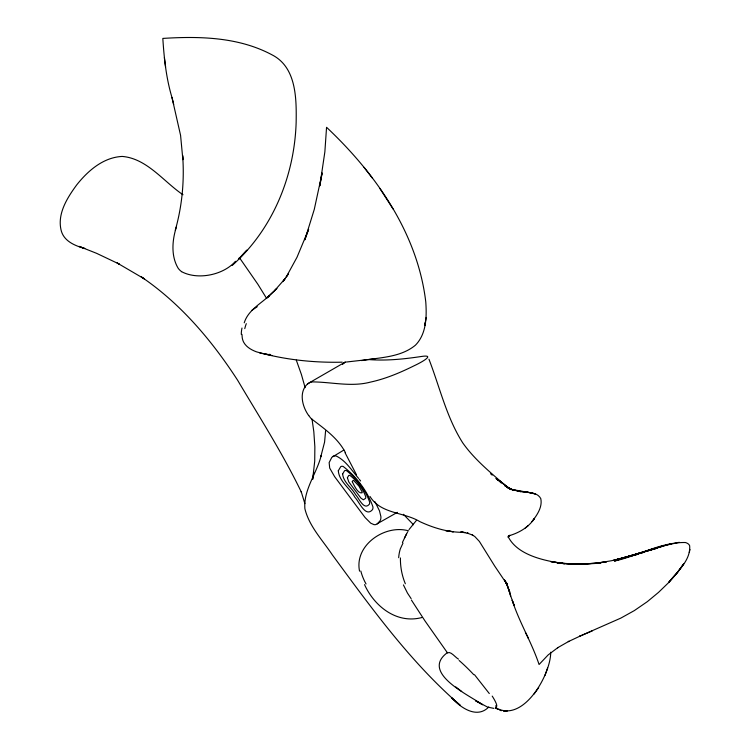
<?xml version="1.0" encoding="UTF-8"?>
<svg xmlns="http://www.w3.org/2000/svg" width="750" height="750" viewBox="0 0 750 750"><rect width="100%" height="100%" fill="white"/><g stroke="black" fill="none" stroke-linecap="round" stroke-linejoin="round"><path stroke-width="1.12" d="M325.584 430.931L324.581 442.097L320.822 456.619L321.169 455.681C316.753 473.447 303.356 489.816 304.884 508.734C309.206 526.416 322.528 540.122 332.372 554.906C371.288 607.856 410.194 661.875 460.097 705.188L451.659 697.781C460.416 707.653 476.934 719.212 488.766 706.997M312.712 479.062L314.719 461.137L314.859 446.841L313.819 431.7L312.028 419.128M550.716 652.2C550.894 674.522 522.778 724.322 495.441 707.447M244.228 322.819C248.034 310.453 260.194 304.069 269.119 295.856L267.047 297.797L274.603 290.625L285 278.756L282.891 281.644L288.375 273.938L286.256 276.947L297.009 257.25L308.625 229.388L304.856 239.812L314.288 209.353L322.153 172.95L319.828 185.841L324.862 151.894L326.559 127.303C375.741 173.578 417.694 233.447 425.775 301.969C426.806 316.725 426.497 333.919 415.463 345.159C400.547 357.562 379.744 357.403 361.603 360.6M312.666 479.334L313.762 472.65M679.266 542.288L661.388 546.281L614.4 561.047C638.072 556.003 660.769 542.034 685.416 542.522C687.169 543.038 688.997 543.975 689.672 545.794C690.834 560.559 676.875 571.875 668.653 582.478L677.147 572.906L683.644 563.906L677.147 572.906L668.794 582.45L658.528 592.378L647.316 601.669L634.303 610.613L620.812 618.113L579.478 636.328L592.322 630.844M425.241 322.613L424.697 325.566L426.234 317.409M689.306 552.45L689.963 549.412M175.284 230.203C182.147 205.959 184.5 180.6 182.644 155.494L182.869 159.675L180.581 135.384L171.975 97.444L173.7 104.419M176.363 227.053C172.219 240.075 170.831 255.938 178.116 268.172A16.116 15.178 88 0 0 181.594 271.65M544.894 675.619L547.612 667.95M508.416 536.541L508.35 537.459L508.275 536.925C517.762 555.253 544.153 560.85 564.647 563.747L550.837 561.647L567.131 563.794L580.697 564.338L557.156 562.959C571.678 564.647 586.341 564.188 600.891 563.062L571.566 564.338L587.512 563.859L606.422 561.909L599.831 562.697L611.737 560.681L637.331 554.363M402.422 542.419L407.625 531.872M406.359 534.169L404.4 538.059M235.444 261.309C223.659 274.847 198.075 280.444 181.584 271.669M403.003 543.075L400.312 548.878A34.706 28.425 81.6 0 0 398.672 557.691M508.191 536.878L509.606 535.378L508.256 536.156L509.981 535.378L509.044 535.753C519.103 532.837 528.694 527.269 534.525 518.344L532.059 521.55C536.991 515.138 542.616 507.131 540.788 498.628C536.747 490.95 525.684 493.031 518.775 491.147L528.038 492.337L510.122 489.15L520.584 491.663L511.031 489.234M409.041 529.556L416.4 520.416M534.066 694.05L538.669 687.666M342.459 364.509L343.866 363.103M232.144 265.481C272.7 229.416 294.441 176.213 296.147 122.456C296.512 98.737 296.541 67.237 271.922 54.787C238.603 36.994 199.659 36.103 162.825 38.419C164.1 58.341 166.237 78.394 171.994 97.575M274.603 290.625L276.881 288.45L267.047 297.797M251.906 310.303L257.259 306.694M343.875 450.047L331.819 457.331L329.147 462.591L329.691 468.056L334.65 476.681L365.091 517.537L370.706 523.162L374.091 524.681L375.684 524.634L397.378 512.344M377.213 523.987L380.1 520.716A10.294 5.944 60 0 0 380.887 516.572L379.472 510.806L375 501.759M307.622 383.859C298.5 392.091 302.325 406.819 308.728 415.594M525.3 528L528.309 525.534M447.056 652.875C420.525 672.863 468.984 695.081 482.606 704.738L475.613 700.8L487.566 707.091L493.913 708.394M308.334 383.363L345.459 361.931A38.934 23.925 54.8 0 0 343.894 363.141M580.556 635.869L568.237 641.653L568.987 641.269L557.531 647.794L558.009 647.503L548.166 654.919L539.072 664.509C531.722 642.403 519.356 622.416 512.175 600.225L514.153 605.353L510.619 595.847M495.844 707.859L497.991 709.369M656.372 548.391L614.775 560.4L661.388 546.516L614.803 560.644L671.241 543.703L670.697 543.787M656.438 548.353L614.334 560.316L644.334 552.197M644.062 552.216L613.538 560.372L637.134 554.475M421.894 617.531C396.853 624.197 374.391 606.441 364.537 584.616M311.803 381.9C331.191 381.891 350.925 387.225 370.256 382.153C385.669 378.834 400.303 372.628 414.375 365.644C419.147 363.459 437.522 353.897 420.938 356.55C403.528 359.156 385.912 360.956 368.306 359.531M375.122 358.772L346.359 362.025M342.234 362.175C313.369 362.859 284.156 359.681 256.35 351.797C251.4 349.922 246.384 347.109 243.731 342.338A14.663 14.409 45.8 0 1 242.25 337.838L241.941 334.35M268.791 354.375L270.131 354.403M267.441 354.281L264.75 353.972M460.491 532.041L463.463 532.341C448.294 532.453 433.603 528 419.944 521.672C403.875 511.875 380.747 514.144 369.975 496.434M465.019 532.491L461.4 532.134L468.478 533.391L467.156 533.081L472.744 535.134L472.191 534.862L474.806 536.531L479.372 541.416L494.738 566.109L507.103 584.419L504.431 579.853L506.841 584.203L505.584 581.756L509.831 592.303L506.494 582.816L510.703 596.128L509.269 591.253M259.613 352.866L272.081 355.547M501.309 710.709L499.8 710.241M408.666 530.878C385.097 524.016 354.103 545.175 359.55 571.144M511.856 489.441L507.413 487.584L513.244 490.134L504.741 485.616L510.984 489.6L499.012 480.375L507.516 487.35C491.756 473.512 474.966 460.181 462.769 442.913C446.503 417.347 439.791 387.206 428.953 359.203M495.478 707.794L497.597 709.116M455.747 686.916L461.672 691.481M496.013 478.519L498.581 480.6L496.209 478.528M458.512 659.147C455.597 657.722 450.778 651.009 447.703 652.8M490.594 473.766L492.197 475.134M183 194.756C163.697 181.753 146.962 158.409 122.203 156.431C103.341 157.35 87.994 170.7 76.762 184.838C67.153 197.897 56.653 214.425 61.406 231.319C64.538 241.594 75.394 245.859 84.806 248.531L79.134 246.394L96.6 253.331L119.269 264.094L117.159 262.978L144.488 278.962L141.234 276.834C180.647 303.534 211.922 340.575 237.656 380.287C259.5 417.169 282.741 453.488 301.369 492.141L301.209 491.681L304.866 503.634M497.812 479.887L501.262 483M403.397 514.294L413.484 524.756M474.553 674.775L489.309 693.553M345.516 452.784C337.791 437.794 324.122 428.663 311.222 418.65A16.997 8.025 56.7 0 1 308.775 415.547M358.612 478.416C351.825 470.569 346.022 460.819 336.422 456.122A10.012 5.784 60 0 0 332.784 456.459M364.069 167.353L372.328 178.031M359.269 479.269L360.591 480.966M239.297 257.484L257.831 284.213L266.447 298.144M447.469 652.875L424.997 620.934L411.384 600M411.131 598.631L407.475 593.091L403.425 584.916M393.075 208.997L379.969 188.634M345.047 452.709L356.503 474.816M528.244 637.941L528.506 638.428L525.413 632.428M296.297 360.122L301.406 374.475L305.128 387.666M495.975 705.459L495.966 707.784A58.331 4.763 62.7 0 1 495.788 707.747M164.372 57.6L165.591 67.069M366.028 583.959A51.816 44.719 42.9 0 1 360.806 571.003M405.338 583.762A49.378 37.781 80.1 0 1 400.425 557.953M459.15 660.516A33.197 5.456 45.3 0 1 473.766 674.7M492.206 696.094A56.794 7.65 46.9 0 1 496.762 706.275M244.781 328.622A34.087 27.206 -72.5 0 1 246.291 323.653M241.284 334.359A29.484 29.025 -57.8 0 1 241.988 328.031M307.706 384.009A39.225 20.597 67.6 0 1 311.766 381.806M338.287 470.775C339.197 481.537 350.044 488.306 354.947 497.391C359.034 501.394 365.419 517.884 372.422 509.719A6.9 3.984 60 0 0 372.947 506.944C367.613 491.194 356.259 476.503 343.163 466.444A6.713 3.872 60 0 0 340.725 466.669L338.287 470.775M342.638 473.981C343.35 482.372 351.797 487.65 355.631 494.738C358.819 497.859 363.797 510.722 369.253 504.356A5.381 3.103 60 0 0 369.666 502.191C365.512 489.909 356.653 478.453 346.434 470.606A5.231 3.019 60 0 0 344.531 470.775L342.638 473.981M347.391 477.741L348.759 481.912L360.853 498.066L363.356 499.809L365.494 498.394A3.656 2.109 60 0 0 365.775 496.922C362.944 488.569 356.916 480.778 349.978 475.444A3.553 2.053 60 0 0 348.675 475.566L347.391 477.741M352.266 481.716C354.131 485.316 357.881 493.922 362.044 492.863A1.978 1.144 60 0 0 362.194 492.075L358.931 486.066L353.663 480.478A1.922 1.106 60 0 0 352.969 480.534L352.266 481.716M246.844 250.247L238.463 259.237L246.844 250.247M506.381 710.822L503.494 710.991L507.525 710.756L506.381 710.822M527.888 492.309L535.331 493.931L527.888 492.309M453.225 531.769L445.594 530.569L453.225 531.769"/></g></svg>
